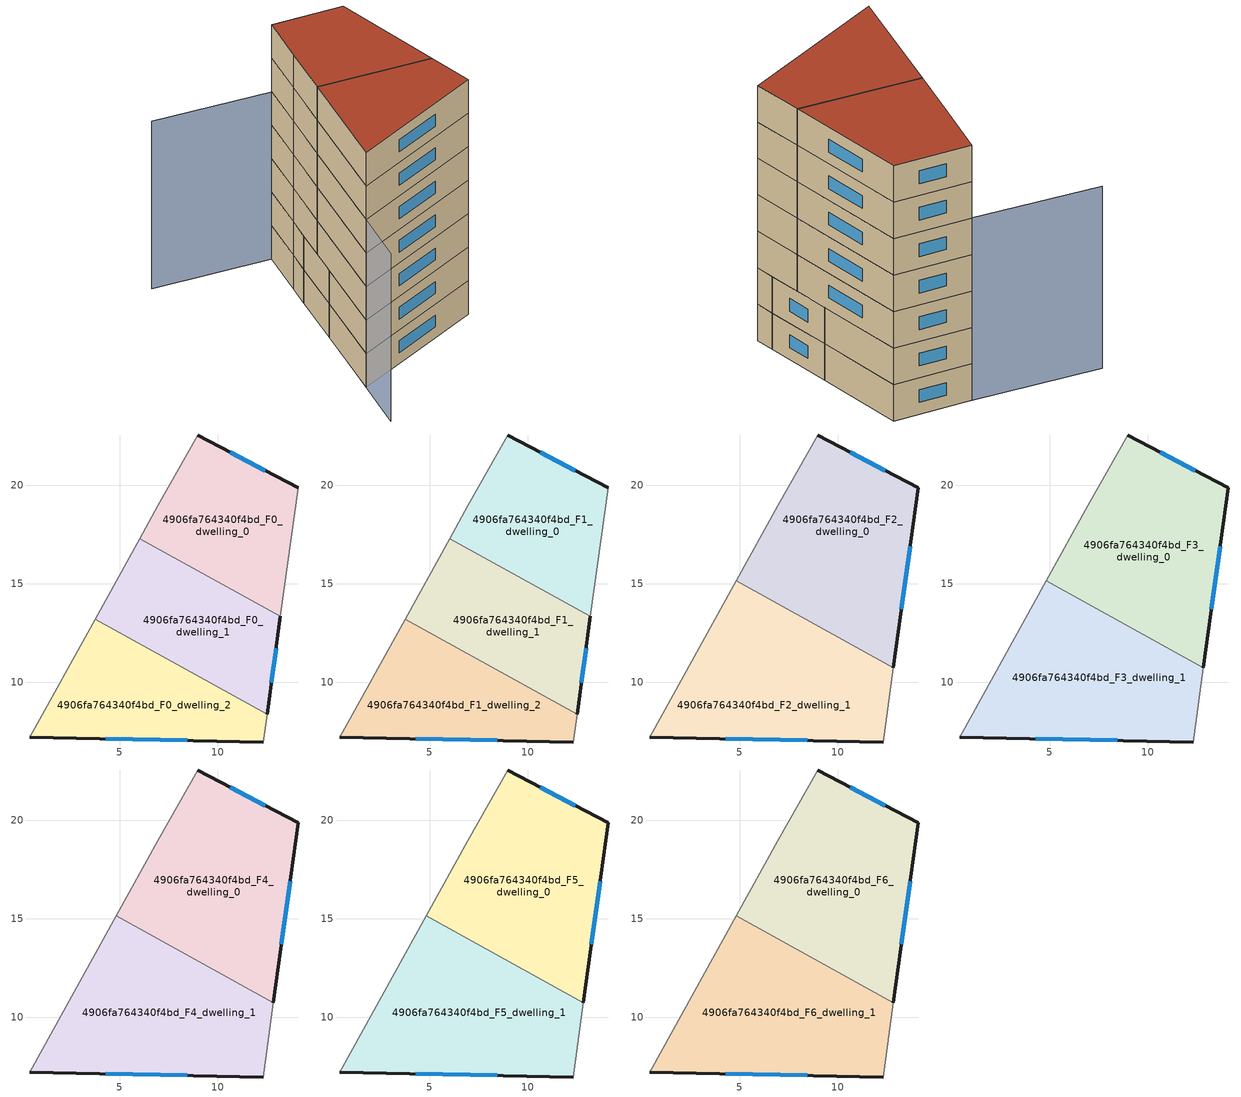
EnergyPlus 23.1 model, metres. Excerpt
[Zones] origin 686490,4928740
4906fa764340f4bd_F0_dwelling_0
 floor ground (EU_floor_Construction): 14.06,19.88 13.17,13.34 6.03,17.29 6.95,18.96 8.98,22.55 z0
 wall outside (EU_wall_Construction): 14.06,19.88 8.98,22.55 z0:3
 wall adiabatic (EU_wall_Construction): 8.98,22.55 6.95,18.96 6.03,17.29 / 13.17,13.34 14.06,19.88 z0:3
 wall to 4906fa764340f4bd_F0_dwelling_1 (EU_wall_Construction): 6.03,17.29 13.17,13.34 z0:3
 window (EU_Window_Construction): 12.41,20.75 10.63,21.68 z0.98:2.02
4906fa764340f4bd_F0_dwelling_1
 floor ground (EU_floor_Construction): 13.17,13.34 12.49,8.37 3.76,13.2 6.03,17.29 z0
 wall outside (EU_wall_Construction): 12.49,8.37 13.17,13.34 z0:3
 wall adiabatic (EU_wall_Construction): 6.03,17.29 3.76,13.2 z0:3
 wall to 4906fa764340f4bd_F0_dwelling_2 (EU_wall_Construction): 3.76,13.2 12.49,8.37 z0:3
 window (EU_Window_Construction): 12.72,9.99 12.95,11.72 z0.98:2.02
4906fa764340f4bd_F0_dwelling_2
 floor ground (EU_floor_Construction): 12.49,8.37 12.3,6.96 0.45,7.21 3.76,13.2 z0
 wall outside (EU_wall_Construction): 0.45,7.21 12.3,6.96 z0:3
 wall adiabatic (EU_wall_Construction): 12.3,6.96 12.49,8.37 / 3.76,13.2 0.45,7.21 z0:3
 window (EU_Window_Construction): 4.31,7.13 8.45,7.05 z0.98:2.02
4906fa764340f4bd_F1_dwelling_0
 floor to 4906fa764340f4bd_F0_dwelling_0 (EU_floor_Construction): 14.06,19.88 13.17,13.34 6.03,17.29 6.95,18.96 8.98,22.55 z3
 wall outside (EU_wall_Construction): 14.06,19.88 8.98,22.55 z3:6
 wall adiabatic (EU_wall_Construction): 8.98,22.55 6.95,18.96 6.03,17.29 / 13.17,13.34 14.06,19.88 z3:6
 wall to 4906fa764340f4bd_F1_dwelling_1 (EU_wall_Construction): 6.03,17.29 13.17,13.34 z3:6
 window (EU_Window_Construction): 12.41,20.75 10.63,21.68 z3.98:5.02
4906fa764340f4bd_F1_dwelling_1
 floor to 4906fa764340f4bd_F0_dwelling_1 (EU_floor_Construction): 13.17,13.34 12.49,8.37 3.76,13.2 6.03,17.29 z3
 wall outside (EU_wall_Construction): 12.49,8.37 13.17,13.34 z3:6
 wall adiabatic (EU_wall_Construction): 6.03,17.29 3.76,13.2 z3:6
 wall to 4906fa764340f4bd_F1_dwelling_2 (EU_wall_Construction): 3.76,13.2 12.49,8.37 z3:6
 window (EU_Window_Construction): 12.72,9.99 12.95,11.72 z3.98:5.02
4906fa764340f4bd_F1_dwelling_2
 floor to 4906fa764340f4bd_F0_dwelling_2 (EU_floor_Construction): 12.49,8.37 12.3,6.96 0.45,7.21 3.76,13.2 z3
 wall outside (EU_wall_Construction): 0.45,7.21 12.3,6.96 z3:6
 wall adiabatic (EU_wall_Construction): 12.3,6.96 12.49,8.37 / 3.76,13.2 0.45,7.21 z3:6
 window (EU_Window_Construction): 4.31,7.13 8.45,7.05 z3.98:5.02
4906fa764340f4bd_F2_dwelling_0
 floor to 4906fa764340f4bd_F1_dwelling_0 (EU_floor_Construction): 14.06,19.88 13.17,13.34 6.03,17.29 6.95,18.96 8.98,22.55 z6
 floor to 4906fa764340f4bd_F1_dwelling_1 (EU_floor_Construction): 13.17,13.34 12.82,10.73 4.84,15.14 6.03,17.29 z6
 wall outside (EU_wall_Construction): 12.82,10.73 14.06,19.88 8.98,22.55 z6:9
 wall adiabatic (EU_wall_Construction): 8.98,22.55 6.95,18.96 4.84,15.14 z6:9
 wall to 4906fa764340f4bd_F2_dwelling_1 (EU_wall_Construction): 4.84,15.14 12.82,10.73 z6:9
 window (EU_Window_Construction): 12.41,20.75 10.63,21.68 / 13.22,13.7 13.66,16.9 z6.98:8.02
4906fa764340f4bd_F2_dwelling_1
 floor to 4906fa764340f4bd_F1_dwelling_1 (EU_floor_Construction): 12.82,10.73 12.49,8.37 3.76,13.2 4.84,15.14 z6
 floor to 4906fa764340f4bd_F1_dwelling_2 (EU_floor_Construction): 12.49,8.37 12.3,6.96 0.45,7.21 3.76,13.2 z6
 wall outside (EU_wall_Construction): 0.45,7.21 12.3,6.96 z6:9
 wall adiabatic (EU_wall_Construction): 12.3,6.96 12.82,10.73 / 4.84,15.14 0.45,7.21 z6:9
 window (EU_Window_Construction): 4.31,7.13 8.45,7.05 z6.98:8.02
4906fa764340f4bd_F3_dwelling_0
 floor to 4906fa764340f4bd_F2_dwelling_0 (EU_floor_Construction): 14.06,19.88 12.82,10.73 4.84,15.14 6.95,18.96 8.98,22.55 z9
 wall outside (EU_wall_Construction): 12.82,10.73 14.06,19.88 8.98,22.55 z9:12
 wall adiabatic (EU_wall_Construction): 8.98,22.55 6.95,18.96 4.84,15.14 z9:12
 wall to 4906fa764340f4bd_F3_dwelling_1 (EU_wall_Construction): 4.84,15.14 12.82,10.73 z9:12
 window (EU_Window_Construction): 12.41,20.75 10.63,21.68 / 13.22,13.7 13.66,16.9 z9.98:11.02
4906fa764340f4bd_F3_dwelling_1
 floor to 4906fa764340f4bd_F2_dwelling_1 (EU_floor_Construction): 12.82,10.73 12.3,6.96 0.45,7.21 4.84,15.14 z9
 wall outside (EU_wall_Construction): 0.45,7.21 12.3,6.96 z9:12
 wall adiabatic (EU_wall_Construction): 12.3,6.96 12.82,10.73 / 4.84,15.14 0.45,7.21 z9:12
 window (EU_Window_Construction): 4.31,7.13 8.45,7.05 z9.98:11.02
4906fa764340f4bd_F4_dwelling_0
 floor to 4906fa764340f4bd_F3_dwelling_0 (EU_floor_Construction): 14.06,19.88 12.82,10.73 4.84,15.14 6.95,18.96 8.98,22.55 z12
 wall outside (EU_wall_Construction): 12.82,10.73 14.06,19.88 8.98,22.55 z12:15
 wall adiabatic (EU_wall_Construction): 8.98,22.55 6.95,18.96 4.84,15.14 z12:15
 wall to 4906fa764340f4bd_F4_dwelling_1 (EU_wall_Construction): 4.84,15.14 12.82,10.73 z12:15
 window (EU_Window_Construction): 12.41,20.75 10.63,21.68 / 13.22,13.7 13.66,16.9 z12.98:14.02
4906fa764340f4bd_F4_dwelling_1
 floor to 4906fa764340f4bd_F3_dwelling_1 (EU_floor_Construction): 12.82,10.73 12.3,6.96 0.45,7.21 4.84,15.14 z12
 wall outside (EU_wall_Construction): 0.45,7.21 12.3,6.96 z12:15
 wall adiabatic (EU_wall_Construction): 12.3,6.96 12.82,10.73 / 4.84,15.14 0.45,7.21 z12:15
 window (EU_Window_Construction): 4.31,7.13 8.45,7.05 z12.98:14.02
4906fa764340f4bd_F5_dwelling_0
 floor to 4906fa764340f4bd_F4_dwelling_0 (EU_floor_Construction): 14.06,19.88 12.82,10.73 4.84,15.14 6.95,18.96 8.98,22.55 z15
 wall outside (EU_wall_Construction): 12.82,10.73 14.06,19.88 8.98,22.55 z15:18
 wall adiabatic (EU_wall_Construction): 8.98,22.55 6.95,18.96 4.84,15.14 z15:18
 wall to 4906fa764340f4bd_F5_dwelling_1 (EU_wall_Construction): 4.84,15.14 12.82,10.73 z15:18
 window (EU_Window_Construction): 12.41,20.75 10.63,21.68 / 13.22,13.7 13.66,16.9 z15.98:17.02
4906fa764340f4bd_F5_dwelling_1
 floor to 4906fa764340f4bd_F4_dwelling_1 (EU_floor_Construction): 12.82,10.73 12.3,6.96 0.45,7.21 4.84,15.14 z15
 wall outside (EU_wall_Construction): 0.45,7.21 12.3,6.96 z15:18
 wall adiabatic (EU_wall_Construction): 12.3,6.96 12.82,10.73 / 4.84,15.14 0.45,7.21 z15:18
 window (EU_Window_Construction): 4.31,7.13 8.45,7.05 z15.98:17.02
4906fa764340f4bd_F6_dwelling_0
 floor to 4906fa764340f4bd_F5_dwelling_0 (EU_floor_Construction): 14.06,19.88 12.82,10.73 4.84,15.14 6.95,18.96 8.98,22.55 z18
 wall outside (EU_wall_Construction): 12.82,10.73 14.06,19.88 8.98,22.55 z18:21
 wall adiabatic (EU_wall_Construction): 8.98,22.55 6.95,18.96 4.84,15.14 z18:21
 wall to 4906fa764340f4bd_F6_dwelling_1 (EU_wall_Construction): 4.84,15.14 12.82,10.73 z18:21
 window (EU_Window_Construction): 12.41,20.75 10.63,21.68 / 13.22,13.7 13.66,16.9 z18.98:20.02
 roof outside (EU_roof_Construction): 12.82,10.73 14.06,19.88 8.98,22.55 6.95,18.96 4.84,15.14 z21
4906fa764340f4bd_F6_dwelling_1
 floor to 4906fa764340f4bd_F5_dwelling_1 (EU_floor_Construction): 12.82,10.73 12.3,6.96 0.45,7.21 4.84,15.14 z18
 wall outside (EU_wall_Construction): 0.45,7.21 12.3,6.96 z18:21
 wall adiabatic (EU_wall_Construction): 12.3,6.96 12.82,10.73 / 4.84,15.14 0.45,7.21 z18:21
 window (EU_Window_Construction): 4.31,7.13 8.45,7.05 z18.98:20.02
 roof outside (EU_roof_Construction): 12.3,6.96 12.82,10.73 4.84,15.14 0.45,7.21 z21
shading: 0.69,27.21 9.06,22.51 / 9.06,22.51 -1.82,3.18 z0:15
[Building]
EU S2 Campaign: North Axis=0; Terrain=City; Solar Distribution=FullExterior
[Site:Location]
Bologna: Latitude=44.5; Longitude=11.25; Time Zone=1; Elevation=37
[SizingPeriod:WeatherFileDays]
AnnualSizingPeriod: Begin Month=1; Begin Day of Month=1; End Month=12; End Day of Month=31; Day of Week for Start Day=Monday; Use Weather File Daylight Saving Period=No; Use Weather File Rain and Snow Indicators=No
[MATERIAL]
EU_InternalMass_Material: Roughness=MediumRough; Thickness=0.1; Conductivity=1; Density=1800; Specific Heat=900; Thermal Absorptance=0.9; Solar Absorptance=0.7; Visible Absorptance=0.7
[MATERIAL:NOMASS] Roughness=MediumRough; Thermal Absorptance=0.9; Solar Absorptance=0.7; Visible Absorptance=0.7
Name | Thermal Resistance
EU_wall_NoMass | 0.905828
EU_roof_NoMass | 0.37593
EU_floor_NoMass | 0.67114
[WINDOWMATERIAL:SIMPLEGLAZINGSYSTEM]
EU_Window_SimpleGlazing: UFactor=4.52486; Solar Heat Gain Coefficient=0.85; Visible Transmittance=0.85
[CONSTRUCTION]
EU_wall_Construction: EU_wall_NoMass
EU_roof_Construction: EU_roof_NoMass
EU_floor_Construction: EU_floor_NoMass
EU_InternalMass_Construction: EU_InternalMass_Material
EU_Window_Construction: EU_Window_SimpleGlazing
[ZONE] Type=1; Multiplier=1; Ceiling Height=autocalculate; Floor Area=autocalculate; Part of Total Floor Area=Yes
Name | Volume
4906fa764340f4bd_F0_dwelling_0 | 127.349
4906fa764340f4bd_F1_dwelling_0 | 127.351
4906fa764340f4bd_F2_dwelling_0; 4906fa764340f4bd_F3_dwelling_0; 4906fa764340f4bd_F4_dwelling_0; 4906fa764340f4bd_F5_dwelling_0; 4906fa764340f4bd_F6_dwelling_0 | 191.037
4906fa764340f4bd_F0_dwelling_1; 4906fa764340f4bd_F1_dwelling_1 | 127.35
4906fa764340f4bd_F2_dwelling_1; 4906fa764340f4bd_F3_dwelling_1; 4906fa764340f4bd_F4_dwelling_1; 4906fa764340f4bd_F5_dwelling_1; 4906fa764340f4bd_F6_dwelling_1 | 191.01
4906fa764340f4bd_F0_dwelling_2 | 127.347
4906fa764340f4bd_F1_dwelling_2 | 127.348
[INTERNALMASS] Construction=EU_InternalMass_Construction
Name | Zone or ZoneList | Surface Area
4906fa764340f4bd_F0_dwelling_0_EU_InternalMass | 4906fa764340f4bd_F0_dwelling_0 | 42.45
4906fa764340f4bd_F0_dwelling_1_EU_InternalMass | 4906fa764340f4bd_F0_dwelling_1 | 42.45
4906fa764340f4bd_F0_dwelling_2_EU_InternalMass | 4906fa764340f4bd_F0_dwelling_2 | 42.4491
4906fa764340f4bd_F1_dwelling_0_EU_InternalMass | 4906fa764340f4bd_F1_dwelling_0 | 42.45
4906fa764340f4bd_F1_dwelling_1_EU_InternalMass | 4906fa764340f4bd_F1_dwelling_1 | 42.45
4906fa764340f4bd_F1_dwelling_2_EU_InternalMass | 4906fa764340f4bd_F1_dwelling_2 | 42.4491
4906fa764340f4bd_F2_dwelling_0_EU_InternalMass | 4906fa764340f4bd_F2_dwelling_0 | 63.6785
4906fa764340f4bd_F2_dwelling_1_EU_InternalMass | 4906fa764340f4bd_F2_dwelling_1 | 63.6703
4906fa764340f4bd_F3_dwelling_0_EU_InternalMass | 4906fa764340f4bd_F3_dwelling_0 | 63.6785
4906fa764340f4bd_F3_dwelling_1_EU_InternalMass | 4906fa764340f4bd_F3_dwelling_1 | 63.6703
4906fa764340f4bd_F4_dwelling_0_EU_InternalMass | 4906fa764340f4bd_F4_dwelling_0 | 63.6785
4906fa764340f4bd_F4_dwelling_1_EU_InternalMass | 4906fa764340f4bd_F4_dwelling_1 | 63.6703
4906fa764340f4bd_F5_dwelling_0_EU_InternalMass | 4906fa764340f4bd_F5_dwelling_0 | 63.6785
4906fa764340f4bd_F5_dwelling_1_EU_InternalMass | 4906fa764340f4bd_F5_dwelling_1 | 63.6703
4906fa764340f4bd_F6_dwelling_0_EU_InternalMass | 4906fa764340f4bd_F6_dwelling_0 | 63.6785
4906fa764340f4bd_F6_dwelling_1_EU_InternalMass | 4906fa764340f4bd_F6_dwelling_1 | 63.6703
[OTHEREQUIPMENT] Fuel Type=Electricity; Design Level Calculation Method=Watts/Area; Power per Zone Floor Area=1; Fraction Latent=0; Fraction Radiant=0; Fraction Lost=0; Carbon Dioxide Generation Rate=0; EndUse Subcategory=EU_Step8_InternalGains
Name | Zone or ZoneList or Space or SpaceList | Schedule
EU_Step8_InternalGain_4906fa764340f4bd_F0_dwelling_0_f000 | 4906fa764340f4bd_F0_dwelling_0 | EU_Step8_GainSchedule_4906fa764340f4bd_F0_dwelling_0_f000
EU_Step8_InternalGain_4906fa764340f4bd_F0_dwelling_1_f000 | 4906fa764340f4bd_F0_dwelling_1 | EU_Step8_GainSchedule_4906fa764340f4bd_F0_dwelling_1_f000
EU_Step8_InternalGain_4906fa764340f4bd_F0_dwelling_2_f000 | 4906fa764340f4bd_F0_dwelling_2 | EU_Step8_GainSchedule_4906fa764340f4bd_F0_dwelling_2_f000
EU_Step8_InternalGain_4906fa764340f4bd_F1_dwelling_0_f000 | 4906fa764340f4bd_F1_dwelling_0 | EU_Step8_GainSchedule_4906fa764340f4bd_F1_dwelling_0_f000
EU_Step8_InternalGain_4906fa764340f4bd_F1_dwelling_1_f000 | 4906fa764340f4bd_F1_dwelling_1 | EU_Step8_GainSchedule_4906fa764340f4bd_F1_dwelling_1_f000
EU_Step8_InternalGain_4906fa764340f4bd_F1_dwelling_2_f000 | 4906fa764340f4bd_F1_dwelling_2 | EU_Step8_GainSchedule_4906fa764340f4bd_F1_dwelling_2_f000
EU_Step8_InternalGain_4906fa764340f4bd_F2_dwelling_0_f000 | 4906fa764340f4bd_F2_dwelling_0 | EU_Step8_GainSchedule_4906fa764340f4bd_F2_dwelling_0_f000
EU_Step8_InternalGain_4906fa764340f4bd_F2_dwelling_1_f000 | 4906fa764340f4bd_F2_dwelling_1 | EU_Step8_GainSchedule_4906fa764340f4bd_F2_dwelling_1_f000
EU_Step8_InternalGain_4906fa764340f4bd_F3_dwelling_0_f000 | 4906fa764340f4bd_F3_dwelling_0 | EU_Step8_GainSchedule_4906fa764340f4bd_F3_dwelling_0_f000
EU_Step8_InternalGain_4906fa764340f4bd_F3_dwelling_1_f000 | 4906fa764340f4bd_F3_dwelling_1 | EU_Step8_GainSchedule_4906fa764340f4bd_F3_dwelling_1_f000
EU_Step8_InternalGain_4906fa764340f4bd_F4_dwelling_0_f000 | 4906fa764340f4bd_F4_dwelling_0 | EU_Step8_GainSchedule_4906fa764340f4bd_F4_dwelling_0_f000
EU_Step8_InternalGain_4906fa764340f4bd_F4_dwelling_1_f000 | 4906fa764340f4bd_F4_dwelling_1 | EU_Step8_GainSchedule_4906fa764340f4bd_F4_dwelling_1_f000
EU_Step8_InternalGain_4906fa764340f4bd_F5_dwelling_0_f000 | 4906fa764340f4bd_F5_dwelling_0 | EU_Step8_GainSchedule_4906fa764340f4bd_F5_dwelling_0_f000
EU_Step8_InternalGain_4906fa764340f4bd_F5_dwelling_1_f000 | 4906fa764340f4bd_F5_dwelling_1 | EU_Step8_GainSchedule_4906fa764340f4bd_F5_dwelling_1_f000
EU_Step8_InternalGain_4906fa764340f4bd_F6_dwelling_0_f000 | 4906fa764340f4bd_F6_dwelling_0 | EU_Step8_GainSchedule_4906fa764340f4bd_F6_dwelling_0_f000
EU_Step8_InternalGain_4906fa764340f4bd_F6_dwelling_1_f000 | 4906fa764340f4bd_F6_dwelling_1 | EU_Step8_GainSchedule_4906fa764340f4bd_F6_dwelling_1_f000
[ZONEVENTILATION:DESIGNFLOWRATE] Schedule=EU_AlwaysOn; Design Flow Rate Calculation Method=AirChanges/Hour; Air Changes per Hour=0.73129; Ventilation Type=Natural; Fan Pressure Rise=0; Fan Total Efficiency=1; Constant Term Coefficient=1; Temperature Term Coefficient=0; Velocity Term Coefficient=0; Velocity Squared Term Coefficient=0; Minimum Indoor Temperature=-100; Maximum Indoor Temperature=100; Delta Temperature=-100; Minimum Outdoor Temperature=-100; Maximum Outdoor Temperature=100; Maximum Wind Speed=40
Name | Zone or ZoneList or Space or SpaceList
EU_ConstantAir_4906fa764340f4bd_F0_dwelling_0 | 4906fa764340f4bd_F0_dwelling_0
EU_ConstantAir_4906fa764340f4bd_F0_dwelling_1 | 4906fa764340f4bd_F0_dwelling_1
EU_ConstantAir_4906fa764340f4bd_F0_dwelling_2 | 4906fa764340f4bd_F0_dwelling_2
EU_ConstantAir_4906fa764340f4bd_F1_dwelling_0 | 4906fa764340f4bd_F1_dwelling_0
EU_ConstantAir_4906fa764340f4bd_F1_dwelling_1 | 4906fa764340f4bd_F1_dwelling_1
EU_ConstantAir_4906fa764340f4bd_F1_dwelling_2 | 4906fa764340f4bd_F1_dwelling_2
EU_ConstantAir_4906fa764340f4bd_F2_dwelling_0 | 4906fa764340f4bd_F2_dwelling_0
EU_ConstantAir_4906fa764340f4bd_F2_dwelling_1 | 4906fa764340f4bd_F2_dwelling_1
EU_ConstantAir_4906fa764340f4bd_F3_dwelling_0 | 4906fa764340f4bd_F3_dwelling_0
EU_ConstantAir_4906fa764340f4bd_F3_dwelling_1 | 4906fa764340f4bd_F3_dwelling_1
EU_ConstantAir_4906fa764340f4bd_F4_dwelling_0 | 4906fa764340f4bd_F4_dwelling_0
EU_ConstantAir_4906fa764340f4bd_F4_dwelling_1 | 4906fa764340f4bd_F4_dwelling_1
EU_ConstantAir_4906fa764340f4bd_F5_dwelling_0 | 4906fa764340f4bd_F5_dwelling_0
EU_ConstantAir_4906fa764340f4bd_F5_dwelling_1 | 4906fa764340f4bd_F5_dwelling_1
EU_ConstantAir_4906fa764340f4bd_F6_dwelling_0 | 4906fa764340f4bd_F6_dwelling_0
EU_ConstantAir_4906fa764340f4bd_F6_dwelling_1 | 4906fa764340f4bd_F6_dwelling_1
[HVACTEMPLATE:THERMOSTAT] Constant Heating Setpoint=20; Constant Cooling Setpoint=50
EU_HeatOnly_4906fa764340f4bd_F0_dwelling_0; EU_HeatOnly_4906fa764340f4bd_F0_dwelling_1; EU_HeatOnly_4906fa764340f4bd_F0_dwelling_2; EU_HeatOnly_4906fa764340f4bd_F1_dwelling_0; EU_HeatOnly_4906fa764340f4bd_F1_dwelling_1; EU_HeatOnly_4906fa764340f4bd_F1_dwelling_2; EU_HeatOnly_4906fa764340f4bd_F2_dwelling_0; EU_HeatOnly_4906fa764340f4bd_F2_dwelling_1; EU_HeatOnly_4906fa764340f4bd_F3_dwelling_0; EU_HeatOnly_4906fa764340f4bd_F3_dwelling_1; EU_HeatOnly_4906fa764340f4bd_F4_dwelling_0; EU_HeatOnly_4906fa764340f4bd_F4_dwelling_1; EU_HeatOnly_4906fa764340f4bd_F5_dwelling_0; EU_HeatOnly_4906fa764340f4bd_F5_dwelling_1; EU_HeatOnly_4906fa764340f4bd_F6_dwelling_0; EU_HeatOnly_4906fa764340f4bd_F6_dwelling_1
[HVACTEMPLATE:ZONE:IDEALLOADSAIRSYSTEM] System Availability Schedule=EU_AlwaysOn; Maximum Heating Supply Air Temperature=50; Minimum Cooling Supply Air Temperature=13; Maximum Heating Supply Air Humidity Ratio=0.0156; Minimum Cooling Supply Air Humidity Ratio=0.0077; Heating Limit=NoLimit; Cooling Limit=NoLimit; Heating Availability Schedule=EU_AlwaysOn; Cooling Availability Schedule=EU_CoolingOff; Dehumidification Control Type=ConstantSensibleHeatRatio; Cooling Sensible Heat Ratio=0.7; Dehumidification Setpoint=60; Humidification Control Type=None; Humidification Setpoint=30; Outdoor Air Method=None; Outdoor Air Flow Rate per Person=0.00944; Outdoor Air Flow Rate per Zone Floor Area=0; Outdoor Air Flow Rate per Zone=0; Demand Controlled Ventilation Type=None; Outdoor Air Economizer Type=NoEconomizer; Heat Recovery Type=None; Sensible Heat Recovery Effectiveness=0.7; Latent Heat Recovery Effectiveness=0.65
Name | Template Thermostat
4906fa764340f4bd_F0_dwelling_0 | EU_HeatOnly_4906fa764340f4bd_F0_dwelling_0
4906fa764340f4bd_F0_dwelling_1 | EU_HeatOnly_4906fa764340f4bd_F0_dwelling_1
4906fa764340f4bd_F0_dwelling_2 | EU_HeatOnly_4906fa764340f4bd_F0_dwelling_2
4906fa764340f4bd_F1_dwelling_0 | EU_HeatOnly_4906fa764340f4bd_F1_dwelling_0
4906fa764340f4bd_F1_dwelling_1 | EU_HeatOnly_4906fa764340f4bd_F1_dwelling_1
4906fa764340f4bd_F1_dwelling_2 | EU_HeatOnly_4906fa764340f4bd_F1_dwelling_2
4906fa764340f4bd_F2_dwelling_0 | EU_HeatOnly_4906fa764340f4bd_F2_dwelling_0
4906fa764340f4bd_F2_dwelling_1 | EU_HeatOnly_4906fa764340f4bd_F2_dwelling_1
4906fa764340f4bd_F3_dwelling_0 | EU_HeatOnly_4906fa764340f4bd_F3_dwelling_0
4906fa764340f4bd_F3_dwelling_1 | EU_HeatOnly_4906fa764340f4bd_F3_dwelling_1
4906fa764340f4bd_F4_dwelling_0 | EU_HeatOnly_4906fa764340f4bd_F4_dwelling_0
4906fa764340f4bd_F4_dwelling_1 | EU_HeatOnly_4906fa764340f4bd_F4_dwelling_1
4906fa764340f4bd_F5_dwelling_0 | EU_HeatOnly_4906fa764340f4bd_F5_dwelling_0
4906fa764340f4bd_F5_dwelling_1 | EU_HeatOnly_4906fa764340f4bd_F5_dwelling_1
4906fa764340f4bd_F6_dwelling_0 | EU_HeatOnly_4906fa764340f4bd_F6_dwelling_0
4906fa764340f4bd_F6_dwelling_1 | EU_HeatOnly_4906fa764340f4bd_F6_dwelling_1
[SIZING:ZONE] Zone Cooling Design Supply Air Temperature Input Method=SupplyAirTemperature; Zone Cooling Design Supply Air Temperature=13; Zone Heating Design Supply Air Temperature Input Method=SupplyAirTemperature; Zone Heating Design Supply Air Temperature=50; Zone Cooling Design Supply Air Humidity Ratio=0.008; Zone Heating Design Supply Air Humidity Ratio=0.008; Cooling Design Air Flow Method=DesignDay; Cooling Design Air Flow Rate=0; Cooling Minimum Air Flow per Zone Floor Area=0.000762; Cooling Minimum Air Flow=0; Cooling Minimum Air Flow Fraction=0.2; Heating Design Air Flow Method=DesignDay; Heating Design Air Flow Rate=0; Heating Maximum Air Flow per Zone Floor Area=0.002032; Heating Maximum Air Flow=0.141576; Heating Maximum Air Flow Fraction=0.3; Account for Dedicated Outdoor Air System=No; Dedicated Outdoor Air System Control Strategy=NeutralSupplyAir; Dedicated Outdoor Air Low Setpoint Temperature for Design=autosize; Dedicated Outdoor Air High Setpoint Temperature for Design=autosize; Zone Load Sizing Method=Sensible Load Only No Latent Load; Zone Latent Cooling Design Supply Air Humidity Ratio Input Method=HumidityRatioDifference; Zone Cooling Design Supply Air Humidity Ratio Difference=0.005; Zone Latent Heating Design Supply Air Humidity Ratio Input Method=HumidityRatioDifference; Zone Humidification Design Supply Air Humidity Ratio Difference=0.005
4906fa764340f4bd_F0_dwelling_0; 4906fa764340f4bd_F0_dwelling_1; 4906fa764340f4bd_F0_dwelling_2; 4906fa764340f4bd_F1_dwelling_0; 4906fa764340f4bd_F1_dwelling_1; 4906fa764340f4bd_F1_dwelling_2; 4906fa764340f4bd_F2_dwelling_0; 4906fa764340f4bd_F2_dwelling_1; 4906fa764340f4bd_F3_dwelling_0; 4906fa764340f4bd_F3_dwelling_1; 4906fa764340f4bd_F4_dwelling_0; 4906fa764340f4bd_F4_dwelling_1; 4906fa764340f4bd_F5_dwelling_0; 4906fa764340f4bd_F5_dwelling_1; 4906fa764340f4bd_F6_dwelling_0; 4906fa764340f4bd_F6_dwelling_1
[SCHEDULE:CONSTANT]
Name | Hourly Value
EU_AlwaysOn | 1
EU_CoolingOff | 0
[SCHEDULE:FILE] Column Number=1; Rows to Skip at Top=0; Number of Hours of Data=8760; Column Separator=Comma; Interpolate to Timestep=No; Minutes per Item=60; Adjust Schedule for Daylight Savings=Yes
Name | File
EU_Step8_GainSchedule_4906fa764340f4bd_F0_dwelling_0_f000 | ../../schedules/4906fa764340f4bd/4906fa764340f4bd_F0_dwelling_0_f000_gain.csv
EU_Step8_GainSchedule_4906fa764340f4bd_F0_dwelling_1_f000 | ../../schedules/4906fa764340f4bd/4906fa764340f4bd_F0_dwelling_1_f000_gain.csv
EU_Step8_GainSchedule_4906fa764340f4bd_F0_dwelling_2_f000 | ../../schedules/4906fa764340f4bd/4906fa764340f4bd_F0_dwelling_2_f000_gain.csv
EU_Step8_GainSchedule_4906fa764340f4bd_F1_dwelling_0_f000 | ../../schedules/4906fa764340f4bd/4906fa764340f4bd_F1_dwelling_0_f000_gain.csv
EU_Step8_GainSchedule_4906fa764340f4bd_F1_dwelling_1_f000 | ../../schedules/4906fa764340f4bd/4906fa764340f4bd_F1_dwelling_1_f000_gain.csv
EU_Step8_GainSchedule_4906fa764340f4bd_F1_dwelling_2_f000 | ../../schedules/4906fa764340f4bd/4906fa764340f4bd_F1_dwelling_2_f000_gain.csv
EU_Step8_GainSchedule_4906fa764340f4bd_F2_dwelling_0_f000 | ../../schedules/4906fa764340f4bd/4906fa764340f4bd_F2_dwelling_0_f000_gain.csv
EU_Step8_GainSchedule_4906fa764340f4bd_F2_dwelling_1_f000 | ../../schedules/4906fa764340f4bd/4906fa764340f4bd_F2_dwelling_1_f000_gain.csv
EU_Step8_GainSchedule_4906fa764340f4bd_F3_dwelling_0_f000 | ../../schedules/4906fa764340f4bd/4906fa764340f4bd_F3_dwelling_0_f000_gain.csv
EU_Step8_GainSchedule_4906fa764340f4bd_F3_dwelling_1_f000 | ../../schedules/4906fa764340f4bd/4906fa764340f4bd_F3_dwelling_1_f000_gain.csv
EU_Step8_GainSchedule_4906fa764340f4bd_F4_dwelling_0_f000 | ../../schedules/4906fa764340f4bd/4906fa764340f4bd_F4_dwelling_0_f000_gain.csv
EU_Step8_GainSchedule_4906fa764340f4bd_F4_dwelling_1_f000 | ../../schedules/4906fa764340f4bd/4906fa764340f4bd_F4_dwelling_1_f000_gain.csv
EU_Step8_GainSchedule_4906fa764340f4bd_F5_dwelling_0_f000 | ../../schedules/4906fa764340f4bd/4906fa764340f4bd_F5_dwelling_0_f000_gain.csv
EU_Step8_GainSchedule_4906fa764340f4bd_F5_dwelling_1_f000 | ../../schedules/4906fa764340f4bd/4906fa764340f4bd_F5_dwelling_1_f000_gain.csv
EU_Step8_GainSchedule_4906fa764340f4bd_F6_dwelling_0_f000 | ../../schedules/4906fa764340f4bd/4906fa764340f4bd_F6_dwelling_0_f000_gain.csv
EU_Step8_GainSchedule_4906fa764340f4bd_F6_dwelling_1_f000 | ../../schedules/4906fa764340f4bd/4906fa764340f4bd_F6_dwelling_1_f000_gain.csv
